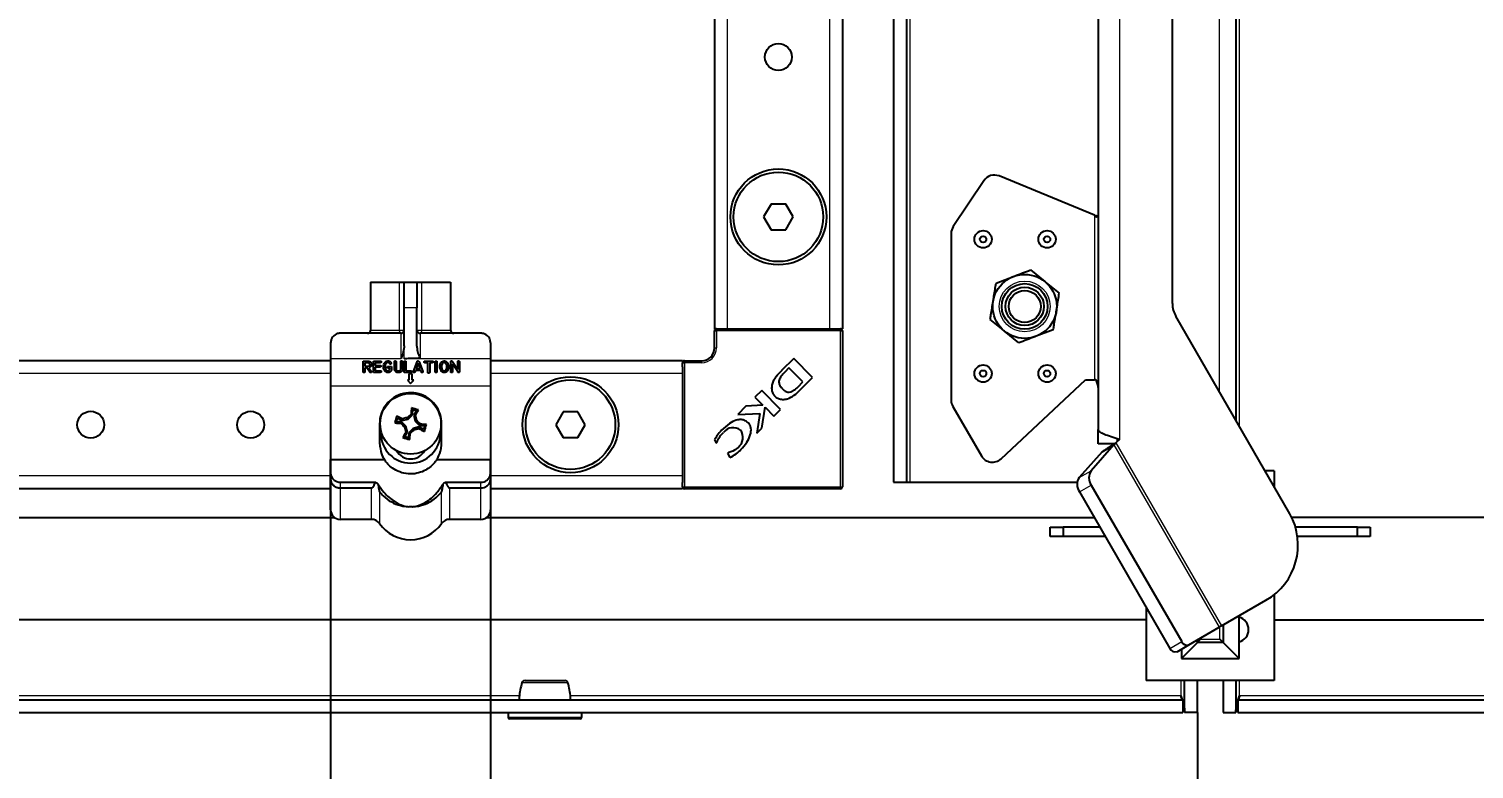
# Model space of a CAD drawing. Header units: millimetres. Extents: x -1565 to 3390, y -1390 to 1219.
# Drawn here: x -607.1 to -381.2, y -907.6 to -791.8 of the extents above; entities that cross this region are included whole.
import ezdxf

# ---------------------------------------------------------------- set-up
doc = ezdxf.new("R2010")
doc.units = ezdxf.units.MM
doc.layers.add('FORMAT', color=7, linetype='Continuous')
doc.styles.add('SLDTEXTSTYLE0', font='TXT', dxfattribs={"width": 0.75})
doc.dimstyles.new('SLDDIMSTYLE0', dxfattribs={"dimtxt": 20, "dimasz": 10, "dimexe": 0, "dimexo": 0.0625, "dimgap": 5, "dimtad": 2, "dimdec": 1, "dimrnd": 1e-09, "dimzin": 12, "dimdsep": 46, "dimtxsty": 'SLDTEXTSTYLE0', "dimsah": 1, "dimcen": 0.09, "dimadec": 0, "dimazin": 3, "dimtfac": 1, "dimtofl": 0, "dimtmove": 0, "dimatfit": 3, "dimfxl": 0, "dimfrac": 2, "dimtolj": 1, "dimtzin": 12, "dimarcsym": 0})

# ---------------------------------------------------------------- blocks, each defined once
blk = doc.blocks.new('_D_8')
at = {"layer": 'FORMAT'}
for p, q in [((-534.94, -859.18), (-534.94, -1229.21)), ((-424.44, -898.73), (-424.44, -1229.21)), ((-424.44, -1228.21), (-534.94, -1228.21))]:
    blk.add_line(p, q, dxfattribs=at)
for points in [[(-534.94, -1228.21), (-524.94, -1229.75), (-524.94, -1226.67)], [(-424.44, -1228.21), (-434.44, -1226.67), (-434.44, -1229.75)]]:
    blk.add_solid(points, dxfattribs=at)
at = {"layer": 'FORMAT', "insert": (-512.94, -1202.43), "char_height": 20, "attachment_point": 1, "style": 'SLDTEXTSTYLE0'}
blk.add_mtext('110,5', dxfattribs=at)
blk = doc.blocks.new('_D_9')
at = {"layer": 'FORMAT'}
for p, q in [((-559.94, -859.18), (-559.94, -1229.21)), ((-534.94, -859.18), (-534.94, -1229.21)), ((-559.94, -1228.21), (-602.84, -1228.21)), ((-559.94, -1228.21), (-534.94, -1228.21))]:
    blk.add_line(p, q, dxfattribs=at)
for points in [[(-559.94, -1228.21), (-549.94, -1229.75), (-549.94, -1226.67)], [(-534.94, -1228.21), (-544.94, -1226.67), (-544.94, -1229.75)]]:
    blk.add_solid(points, dxfattribs=at)
at = {"layer": 'FORMAT', "insert": (-602.84, -1202.43), "char_height": 20, "attachment_point": 1, "style": 'SLDTEXTSTYLE0'}
blk.add_mtext('25', dxfattribs=at)

msp = doc.modelspace()

# ---------------------------------------------------------------- linework, layer by layer
at = {"color": 7, "linetype": 'Continuous', "lineweight": 25}
for p, q in [((-471.94, 420.28), (-471.94, -862.72)), ((-469.94, 420.28), (-469.94, -862.72)), ((-418.44, 410.57), (-418.44, -853)), ((-499.94, 396.28), (-499.94, -838.72)), ((-479.94, 396.28), (-479.94, -838.72)), ((-439.94, -741.72), (-439.94, -854.48)), ((-428.35, -834.77), (-428.35, -750.72)), ((-440.54, -820.97), (-455.43, -814.82)), ((-457.84, -815.57), (-462.6, -822.71)), ((-491.09, -819.22), (-492.25, -821.22)), ((-488.78, -819.22), (-491.09, -819.22)), ((-487.63, -821.22), (-488.78, -819.22)), ((-492.25, -821.22), (-491.09, -823.22)), ((-488.78, -823.22), (-487.63, -821.22)), ((-440.54, -820.97), (-439.94, -821.07)), ((-440.54, -820.97), (-440.3, -821.22)), ((-491.09, -823.22), (-488.78, -823.22)), ((-462.94, -823.82), (-462.94, -849.87)), ((-455.91, -831.57), (-453.21, -830.54)), ((-450.52, -829.52), (-448.28, -831.34)), ((-553.69, -831.42), (-553.69, -838.92)), ((-553.69, -831.42), (-549.17, -831.42)), ((-549.17, -831.42), (-548.44, -831.42)), ((-548.44, -831.42), (-546.44, -831.42)), ((-548.44, -835.42), (-548.44, -831.42)), ((-546.44, -831.42), (-546.44, -835.42)), ((-546.44, -831.42), (-545.72, -831.42)), ((-545.72, -831.42), (-541.19, -831.42)), ((-541.19, -831.42), (-541.19, -838.92)), ((-548.44, -841.36), (-548.44, -835.42)), ((-546.44, -841.35), (-546.44, -835.42)), ((-409.98, -867.66), (-427.81, -836.77)), ((-548.94, -839.42), (-558.44, -839.42)), ((-536.44, -839.42), (-545.94, -839.42)), ((-499.94, -838.72), (-499.64, -838.72)), ((-499.94, -841.72), (-499.94, -839.02)), ((-499.64, -838.72), (-498.99, -838.72)), ((-498.99, -838.72), (-497.94, -838.72)), ((-497.94, -838.72), (-481.94, -838.72)), ((-481.94, -838.72), (-480.89, -838.72)), ((-480.89, -838.72), (-480.24, -838.72)), ((-480.24, -838.72), (-479.94, -838.72)), ((-479.94, -839.02), (-479.94, -863.42)), ((-452.36, -840.92), (-454.6, -839.09)), ((-446.97, -838.87), (-449.66, -839.89)), ((-559.94, -840.92), (-559.94, -843.42)), ((-534.94, -840.92), (-534.94, -843.42)), ((-559.94, -843.72), (-1139.94, -843.72)), ((-559.94, -843.42), (-559.94, -847.67)), ((-554.85, -843.77), (-554.09, -843.77)), ((-554.85, -845.43), (-554.85, -843.77)), ((-554.09, -844.03), (-554.59, -844.03)), ((-554.59, -844.03), (-554.59, -844.54)), ((-554.59, -844.54), (-554, -844.54)), ((-554.3, -844.8), (-554.59, -844.8)), ((-554.59, -844.8), (-554.59, -845.43)), ((-553.8, -845.51), (-554.3, -844.8)), ((-553.99, -844.8), (-553.59, -845.37)), ((-553.24, -843.77), (-552.18, -843.77)), ((-553.24, -845.54), (-553.24, -843.77)), ((-552.18, -844.03), (-552.98, -844.03)), ((-552.98, -844.03), (-552.98, -844.44)), ((-552.98, -844.44), (-552.23, -844.44)), ((-552.23, -844.7), (-552.98, -844.7)), ((-552.98, -844.7), (-552.98, -845.28)), ((-550.91, -844.61), (-550.41, -844.61)), ((-550.71, -844.87), (-550.91, -844.87)), ((-550.41, -844.61), (-550.41, -844.91)), ((-549.98, -844.96), (-549.98, -843.88)), ((-549.72, -843.88), (-549.72, -844.96)), ((-548.98, -844.94), (-548.98, -843.88)), ((-548.71, -843.88), (-548.71, -844.94)), ((-548.42, -845.57), (-548.42, -843.9)), ((-548.16, -843.9), (-548.16, -845.3)), ((-547, -845.39), (-546.43, -843.86)), ((-546.27, -844.1), (-546.57, -844.97)), ((-545.94, -844.97), (-546.27, -844.1)), ((-546.11, -843.88), (-545.51, -845.39)), ((-545.17, -843.77), (-544.05, -843.77)), ((-544.76, -844.03), (-545.17, -844.03)), ((-544.76, -845.5), (-544.76, -844.03)), ((-544.05, -844.03), (-544.45, -844.03)), ((-544.45, -844.03), (-544.45, -845.5)), ((-543.58, -845.43), (-543.58, -843.9)), ((-543.32, -843.9), (-543.32, -845.43)), ((-541.16, -845.43), (-541.16, -843.87)), ((-540.06, -845.46), (-540.9, -844.19)), ((-540.9, -844.19), (-540.9, -845.43)), ((-540.89, -843.83), (-540.08, -845.06)), ((-540.08, -845.06), (-540.08, -843.88)), ((-539.82, -843.88), (-539.82, -845.43)), ((-534.94, -843.42), (-534.94, -847.67)), ((-504.94, -843.72), (-534.94, -843.72)), ((-504.94, -843.72), (-504.94, -844.02)), ((-504.94, -844.66), (-504.94, -844.02)), ((-504.94, -844.66), (-504.94, -845.72)), ((-504.64, -843.72), (-501.94, -843.72)), ((-487.55, -843.36), (-489.44, -845.25)), ((-488.29, -844.84), (-488.95, -845.52)), ((-486.11, -847.03), (-488.29, -844.84)), ((-484.59, -846.32), (-487.55, -843.36)), ((-552.18, -845.54), (-553.24, -845.54)), ((-552.98, -845.28), (-552.18, -845.28)), ((-547.36, -845.57), (-548.42, -845.57)), ((-548.16, -845.3), (-547.36, -845.3)), ((-547.94, -846.77), (-547.44, -847.27)), ((-547.69, -846.77), (-547.94, -846.77)), ((-547.19, -845.77), (-547.69, -845.77)), ((-547.69, -845.77), (-547.69, -846.77)), ((-547.44, -847.27), (-546.94, -846.77)), ((-547.19, -846.77), (-547.19, -845.77)), ((-546.94, -846.77), (-547.19, -846.77)), ((-546.66, -845.23), (-546.76, -845.48)), ((-545.85, -845.23), (-546.66, -845.23)), ((-546.57, -844.97), (-545.94, -844.97)), ((-545.76, -845.47), (-545.85, -845.23)), ((-504.94, -845.72), (-504.94, -861.72)), ((-489.44, -845.25), (-489.45, -845.27)), ((-486.83, -847.77), (-486.11, -847.03)), ((-486.58, -848.31), (-484.59, -846.32)), ((-455.13, -859.03), (-441.94, -846.72)), ((-441.94, -846.72), (-440.54, -846.72)), ((-440.3, -846.72), (-440.54, -846.72)), ((-559.94, -847.67), (-559.94, -859.17)), ((-534.94, -847.67), (-534.94, -859.17)), ((-492.55, -848.37), (-493.61, -849.43)), ((-493.61, -849.43), (-492.36, -850.67)), ((-489.59, -851.33), (-492.55, -848.37)), ((-547.11, -851.36), (-547.3, -851.1)), ((-547.14, -852.16), (-547.11, -851.36)), ((-547.11, -851.36), (-546.53, -851.53)), ((-546.53, -851.53), (-546.93, -852.22)), ((-546.53, -851.53), (-546.23, -851.41)), ((-495.02, -850.84), (-496.31, -852.13)), ((-492.36, -850.67), (-495.02, -850.84)), ((-492.51, -854.25), (-492.03, -850.98)), ((-492.03, -850.98), (-490.64, -852.37)), ((-490.64, -852.37), (-489.59, -851.33)), ((-462.67, -850.87), (-458.21, -858.6)), ((-552.29, -853.57), (-552.29, -856.57)), ((-549.64, -853.24), (-549.91, -853.43)), ((-549.64, -853.24), (-549.47, -852.66)), ((-548.85, -853.27), (-549.64, -853.24)), ((-549.47, -852.66), (-549.59, -852.36)), ((-549.47, -852.66), (-548.79, -853.06)), ((-548.85, -853.27), (-548.95, -853.49)), ((-548.18, -853.97), (-548.85, -853.27)), ((-548.79, -853.06), (-548.75, -852.82)), ((-548.79, -853.06), (-547.84, -852.83)), ((-548.18, -853.97), (-548.39, -854.09)), ((-547.95, -854.91), (-548.18, -853.97)), ((-547.84, -852.83), (-547.96, -852.62)), ((-547.84, -852.83), (-547.14, -852.16)), ((-547.14, -852.16), (-547.37, -852.06)), ((-546.93, -852.22), (-546.7, -853.16)), ((-546.93, -852.22), (-546.69, -852.26)), ((-546.7, -853.16), (-546.49, -853.05)), ((-546.7, -853.16), (-546.03, -853.86)), ((-546.03, -853.86), (-545.93, -853.64)), ((-546.03, -853.86), (-545.23, -853.9)), ((-545.23, -853.9), (-545.4, -854.48)), ((-545.23, -853.9), (-544.97, -853.7)), ((-542.59, -856.57), (-542.59, -853.57)), ((-523.59, -851.72), (-524.75, -853.72)), ((-524.75, -853.72), (-523.59, -855.72)), ((-521.28, -851.72), (-523.59, -851.72)), ((-520.13, -853.72), (-521.28, -851.72)), ((-521.28, -855.72), (-520.13, -853.72)), ((-496.31, -852.13), (-492.84, -851.95)), ((-492.84, -851.95), (-493.31, -855.05)), ((-552.09, -855.07), (-552.29, -855.07)), ((-548.35, -855.6), (-548.65, -855.72)), ((-548.35, -855.6), (-547.95, -854.91)), ((-547.77, -855.77), (-548.35, -855.6)), ((-547.95, -854.91), (-548.19, -854.88)), ((-547.74, -854.97), (-547.77, -855.77)), ((-547.77, -855.77), (-547.58, -856.04)), ((-547.04, -854.3), (-547.74, -854.97)), ((-547.74, -854.97), (-547.51, -855.07)), ((-546.09, -854.07), (-547.04, -854.3)), ((-547.04, -854.3), (-546.92, -854.52)), ((-546.09, -854.07), (-546.13, -854.32)), ((-545.4, -854.48), (-546.09, -854.07)), ((-545.4, -854.48), (-545.28, -854.78)), ((-542.59, -855.07), (-542.79, -855.07)), ((-523.59, -855.72), (-521.28, -855.72)), ((-499.94, -856.09), (-499.69, -856.6)), ((-493.31, -855.05), (-492.51, -854.25)), ((-439.94, -856.72), (-439.94, -854.48)), ((-436.62, -856.03), (-437.19, -856.57)), ((-436.94, -856.33), (-436.94, -855.92)), ((-436.64, -856.01), (-436.62, -856.03)), ((-499.69, -856.6), (-499.58, -856.49)), ((-497.74, -858.04), (-497.88, -858.17)), ((-497.88, -858.17), (-497.54, -858.86)), ((-439.33, -857.94), (-442.91, -861.98)), ((-437.5, -856.87), (-441.07, -860.92)), ((-437.43, -856.72), (-439.94, -856.72)), ((-439.33, -857.94), (-437.5, -856.87)), ((-559.94, -861.31), (-559.94, -859.17)), ((-559.94, -859.17), (-551.53, -859.17)), ((-543.35, -859.17), (-534.94, -859.17)), ((-534.94, -861.31), (-534.94, -859.17)), ((-559.94, -862.22), (-559.94, -861.31)), ((-559.94, -867.02), (-559.94, -862.22)), ((-558.44, -862.7), (-552.92, -862.7)), ((-541.96, -862.7), (-536.44, -862.7)), ((-534.94, -861.31), (-534.94, -862.22)), ((-534.94, -862.22), (-534.94, -867.02)), ((-504.94, -861.72), (-504.94, -862.77)), ((-504.94, -863.42), (-504.94, -862.77)), ((-471.94, -862.72), (-469.94, -862.72)), ((-469.94, -862.72), (-469.34, -862.72)), ((-469.34, -862.72), (-443.22, -862.72)), ((-412.44, -860.92), (-413.87, -860.92)), ((-412.44, -860.92), (-412.44, -863.4)), ((-559.94, -863.72), (-1139.94, -863.72)), ((-558.44, -863.6), (-553.53, -863.6)), ((-541.35, -863.6), (-536.44, -863.6)), ((-504.94, -863.72), (-534.94, -863.72)), ((-504.94, -863.42), (-504.94, -863.72)), ((-480.24, -863.72), (-504.64, -863.72)), ((-442.88, -864.21), (-428.74, -888.7)), ((-441.04, -863.15), (-426.9, -887.64)), ((-1165.44, -868.22), (-559.34, -868.22)), ((-553.53, -868.52), (-558.44, -868.52)), ((-536.44, -868.52), (-541.35, -868.52)), ((-535.54, -868.22), (-440.56, -868.22)), ((-447.44, -871.22), (-447.44, -869.72)), ((-447.44, -869.72), (-445.44, -869.72)), ((-445.44, -869.72), (-445.44, -871.22)), ((-439.7, -869.72), (-445.44, -869.72)), ((-309.34, -868.22), (-409.69, -868.22)), ((-399.44, -869.72), (-409.12, -869.72)), ((-399.44, -871.22), (-399.44, -869.72)), ((-399.44, -869.72), (-397.44, -869.72)), ((-397.44, -869.72), (-397.44, -871.22)), ((-445.44, -871.22), (-447.44, -871.22)), ((-438.83, -871.22), (-445.44, -871.22)), ((-399.44, -871.22), (-408.8, -871.22)), ((-397.44, -871.22), (-399.44, -871.22)), ((-412.44, -880.3), (-412.44, -893.72)), ((-432.44, -882.29), (-432.44, -893.72)), ((-420.66, -885.19), (-413.72, -881.18)), ((-432.44, -884.22), (-1165.44, -884.22)), ((-425.79, -888.15), (-421.03, -885.4)), ((-420.66, -885.19), (-421.03, -885.4)), ((-420.43, -885.06), (-420.43, -887.76)), ((-417.94, -883.82), (-417.94, -883.62)), ((-417.94, -887.69), (-417.94, -883.82)), ((-412.44, -884.22), (320.56, -884.22)), ((-424.44, -887.76), (-426.94, -890.26)), ((-424.44, -887.76), (-423.94, -887.26)), ((-424.44, -887.76), (-424.44, -887.37)), ((-420.43, -887.76), (-424.44, -887.76)), ((-420.43, -887.76), (-420.93, -887.26)), ((-420.43, -887.76), (-417.94, -890.26)), ((-417.94, -890.26), (-417.94, -887.69)), ((-427.63, -889.21), (-425.79, -888.15)), ((-426.94, -888.81), (-426.94, -890.26)), ((-426.94, -890.26), (-417.94, -890.26)), ((-412.44, -893.72), (-432.44, -893.72)), ((-426.44, -898.72), (-426.44, -893.72)), ((-424.44, -898.72), (-424.44, -893.72)), ((-420.44, -893.72), (-420.44, -898.72)), ((-418.44, -893.72), (-418.44, -898.72)), ((-1217.14, -896.72), (-426.74, -896.72)), ((-427.04, -896.12), (-426.84, -896.72)), ((-426.74, -896.72), (-426.74, -898.72)), ((-418.14, -896.72), (-418.14, -898.72)), ((-418.14, -896.72), (372.26, -896.72)), ((-418.05, -896.72), (-417.84, -896.12)), ((-1217.14, -898.72), (-426.74, -898.72)), ((-532.19, -898.72), (-532.19, -899.47)), ((-520.69, -899.47), (-520.69, -898.72)), ((-424.44, -898.72), (-426.44, -898.72)), ((-420.44, -898.72), (-418.44, -898.72)), ((-418.14, -898.72), (372.26, -898.72)), ((-520.94, -899.72), (-531.94, -899.72))]:
    msp.add_line(p, q, dxfattribs=at)
at = {"color": 8, "linetype": 'Continuous', "lineweight": 18}
for p, q in [((-469.34, -862.72), (-469.34, 420.28)), ((-417.84, -854.04), (-417.84, 411.61)), ((-421.04, 406.07), (-421.04, -848.5)), ((-497.94, 396.28), (-497.94, -838.72)), ((-481.94, 396.28), (-481.94, -838.72)), ((-436.64, -741.74), (-436.64, -856.01)), ((-440.54, -820.97), (-440.54, -846.72)), ((-549.17, -838.92), (-549.17, -831.42)), ((-545.72, -831.42), (-545.72, -838.92)), ((-546.44, -835.42), (-548.44, -835.42)), ((-553.69, -838.92), (-549.17, -838.92)), ((-549.17, -838.92), (-548.44, -838.92)), ((-548.94, -843.42), (-548.94, -839.42)), ((-546.44, -838.92), (-545.72, -838.92)), ((-545.94, -839.42), (-545.94, -843.35)), ((-545.72, -838.92), (-541.19, -838.92)), ((-499.94, -839.02), (-499.64, -839.02)), ((-499.64, -839.02), (-499.64, -838.72)), ((-499.64, -839.02), (-499.64, -841.72)), ((-480.24, -839.02), (-499.64, -839.02)), ((-480.24, -839.02), (-480.24, -838.72)), ((-480.24, -863.42), (-480.24, -839.02)), ((-480.24, -839.02), (-479.94, -839.02)), ((-548.44, -843.42), (-548.44, -841.36)), ((-499.94, -841.72), (-499.64, -841.72)), ((-548.94, -843.42), (-559.94, -843.42)), ((-534.94, -843.42), (-548.44, -843.42)), ((-504.94, -844.02), (-504.64, -844.02)), ((-504.64, -844.02), (-504.64, -843.72)), ((-501.94, -844.02), (-504.64, -844.02)), ((-504.64, -844.02), (-504.64, -863.42)), ((-501.94, -843.72), (-501.94, -844.02)), ((-559.94, -845.72), (-1139.94, -845.72)), ((-504.94, -845.72), (-534.94, -845.72)), ((-534.94, -847.67), (-559.94, -847.67)), ((-437.5, -856.87), (-421.03, -885.4)), ((-437.19, -856.57), (-420.66, -885.19)), ((-559.94, -861.72), (-1139.94, -861.72)), ((-558.44, -862.7), (-558.44, -863.6)), ((-536.44, -863.6), (-536.44, -862.7)), ((-504.94, -861.72), (-534.94, -861.72)), ((-442.91, -861.98), (-441.07, -860.92)), ((-558.44, -863.6), (-558.44, -868.52)), ((-553.53, -868.52), (-553.53, -863.6)), ((-552.3, -864.2), (-552.3, -869.17)), ((-542.59, -869.17), (-542.59, -864.2)), ((-541.35, -863.6), (-541.35, -868.52)), ((-536.44, -868.52), (-536.44, -863.6)), ((-504.94, -863.42), (-504.64, -863.42)), ((-504.64, -863.42), (-480.24, -863.42)), ((-504.64, -863.72), (-504.64, -863.42)), ((-480.24, -863.42), (-480.24, -863.72)), ((-480.24, -863.42), (-479.94, -863.42)), ((-442.88, -864.21), (-441.04, -863.15)), ((-420.93, -887.26), (-420.93, -885.34)), ((-428.74, -888.7), (-426.9, -887.64)), ((-423.94, -887.08), (-423.94, -887.26)), ((-423.94, -887.26), (-420.93, -887.26)), ((-427.04, -893.72), (-427.04, -896.12)), ((-417.84, -896.12), (-417.84, -893.72)), ((-530.41, -896.12), (-1113.47, -896.12)), ((-427.04, -896.12), (-522.47, -896.12)), ((-322.41, -896.12), (-417.84, -896.12)), ((-532.19, -899.47), (-520.69, -899.47))]:
    msp.add_line(p, q, dxfattribs=at)
at = {"color": 8, "linetype": 'Continuous', "lineweight": 18, "flags": 128}
for points in [[(-549.17, -838.92), (-549.17, -839.01), (-549.18, -839.11), (-549.19, -839.2), (-549.21, -839.27), (-549.23, -839.33), (-549.25, -839.38), (-549.28, -839.41), (-549.3, -839.42)], [(-545.58, -839.42), (-545.61, -839.41), (-545.63, -839.38), (-545.66, -839.33), (-545.68, -839.27), (-545.69, -839.2), (-545.71, -839.11), (-545.71, -839.01), (-545.72, -838.92)]]:
    msp.add_lwpolyline(points, dxfattribs=at)
at = {"color": 7, "linetype": 'Continuous', "lineweight": 25}
for centre, radius in [((-489.94, -796.22), 2.1), ((-489.94, -821.22), 7.5), ((-489.94, -821.22), 7), ((-457.94, -824.72), 1.35), ((-457.94, -824.72), 0.493), ((-447.94, -824.72), 1.35), ((-447.94, -824.72), 0.493), ((-451.44, -835.22), 5), ((-451.44, -835.22), 3.57), ((-451.44, -835.22), 3), ((-451.44, -835.22), 2.5), ((-457.94, -845.72), 1.35), ((-447.94, -845.72), 1.35), ((-522.44, -853.72), 7.5), ((-522.44, -853.72), 7), ((-457.94, -845.72), 0.493), ((-447.94, -845.72), 0.493), ((-547.44, -853.57), 4.75), ((-597.44, -853.72), 2.1), ((-572.44, -853.72), 2.1)]:
    msp.add_circle(centre, radius, dxfattribs=at)
at = {"color": 8, "linetype": 'Continuous', "lineweight": 18}
msp.add_circle((-451.44, -835.22), 3.97, dxfattribs=at)
at = {"color": 7, "linetype": 'Continuous', "lineweight": 25}
for centre, radius, start, end in [((-456.18, -816.68), 2, 68.1986, 146.3099), ((-460.94, -823.82), 2, 146.3099, 180), ((-424.35, -834.77), 4, 180, 210), ((-554.19, -838.92), 0.5, 270, 0), ((-548.94, -838.92), 0.5, 270, 0), ((-545.94, -838.92), 0.5, 180, 270), ((-540.69, -838.92), 0.5, 180, 270), ((-499.64, -839.02), 0.3, 90, 180), ((-480.24, -839.02), 0.3, 0, 90), ((-501.94, -841.72), 2, 270, 0), ((-504.64, -844.02), 0.3, 90, 180), ((-490.24, -845.11), 4.87, 290.3445, 318.7777), ((-491.01, -843.3), 6.12, 306.9888, 313.0744), ((-478.44, -856.13), 69.05, 175.8232, 176.6231), ((-567.73, -923.13), 74.88, 73.3093, 74.166), ((-606.99, -818.63), 69.05, 330.8523, 331.6521), ((-460.94, -849.87), 2, 180, 210), ((-477.87, -873.86), 74.88, 163.3093, 164.166), ((-544.88, -784.57), 69.05, 265.8232, 266.6231), ((-582.38, -913.12), 69.05, 60.8523, 61.6521), ((-493.57, -802.01), 75.61, 222.9111, 223.5289), ((-529.74, -926), 75.61, 103.9464, 104.5642), ((-495.89, -907.44), 75.61, 132.9111, 133.5289), ((-619.87, -871.27), 75.61, 13.9464, 14.5642), ((-601.31, -905.12), 75.61, 42.9111, 43.5289), ((-550, -922.57), 69.05, 85.8232, 86.6231), ((-617.01, -833.27), 74.88, 343.3093, 344.166), ((-547.44, -855.07), 4.65, 180, 0), ((-487.89, -888.51), 69.05, 150.8523, 151.6521), ((-527.15, -784), 74.88, 253.3093, 254.166), ((-475.01, -835.86), 75.61, 193.9464, 194.5642), ((-616.44, -851.01), 69.05, 355.8232, 356.6231), ((-598.99, -799.7), 75.61, 312.9111, 313.5289), ((-565.14, -781.14), 75.61, 283.9464, 284.5642), ((-512.5, -794.01), 69.05, 240.8523, 241.6521), ((-497.01, -856.12), 1.94, 53.3097, 142.3464), ((-497.45, -855.72), 1.97, 308.454, 35.887), ((-547.44, -856.57), 2.5, 209.1291, 330.7764), ((-456.5, -857.57), 2, 210.9638, 313.0251), ((-441.26, -863.07), 1.98, 146.5519, 215.0479), ((-439.42, -862.01), 1.98, 146.5519, 215.0479), ((-504.64, -863.42), 0.3, 180, 270), ((-480.24, -863.42), 0.3, 270, 0), ((-558.44, -867.02), 1.5, 180, 270), ((-536.44, -867.02), 1.5, 270, 0), ((-553.53, -870.02), 1.5, 34.5604, 90), ((-547.44, -865.82), 5.89, 214.5604, 325.4396), ((-541.35, -870.02), 1.5, 90, 145.4396), ((-418.72, -872.52), 10, 300, 29.0469), ((-418.44, -885.76), 2, 284.4775, 75.5225), ((-426.08, -887.3), 0.893, 201.9505, 288.5782), ((-427.91, -888.36), 0.893, 201.9505, 288.5782), ((-529.55, -894.22), 0.5, 89.9982, 165.4001), ((-523.33, -894.22), 0.5, 15.316, 90.0228), ((-531.94, -899.47), 0.25, 180, 270), ((-520.94, -899.47), 0.25, 270, 0)]:
    msp.add_arc(centre, radius, start, end, dxfattribs=at)
at = {"color": 8, "linetype": 'Continuous', "lineweight": 18}
msp.add_arc((-501.94, -841.72), 2.3, 270, 0, dxfattribs=at)
at = {"color": 7, "linetype": 'Continuous', "lineweight": 25}
msp.add_ellipse((14880.74, -843.42), major_axis=(15429.18, 0), ratio=0.000259, start_param=3.123591, end_param=3.141593, dxfattribs=at)
for points in [[(-440.3, -821.22), (-440.25, -821.2), (-440.15, -821.18), (-440.03, -821.15), (-439.96, -821.11), (-439.95, -821.09), (-439.94, -821.08)], [(-439.94, -847.92), (-439.96, -847.72), (-440, -847.32), (-440.2, -846.92), (-440.3, -846.72)], [(-436.64, -856.01), (-437.07, -855.88), (-437.94, -855.62), (-439.03, -855.24), (-439.79, -854.86), (-439.89, -854.6), (-439.94, -854.48)], [(-439.33, -857.94), (-439.19, -857.84), (-438.89, -857.65), (-438.36, -857.31), (-437.78, -856.94), (-437.38, -856.69), (-437.19, -856.57)], [(-437.5, -856.87), (-437.48, -856.85), (-437.43, -856.81), (-437.36, -856.73), (-437.27, -856.65), (-437.21, -856.59), (-437.19, -856.57)], [(-426.74, -896.72), (-426.76, -896.71), (-426.81, -896.69), (-426.89, -896.55), (-426.96, -896.35), (-427.01, -896.2), (-427.04, -896.12)], [(-417.84, -896.12), (-417.86, -896.2), (-417.91, -896.35), (-417.99, -896.55), (-418.06, -896.69), (-418.11, -896.71), (-418.14, -896.72)]]:
    msp.add_open_spline(points, degree=3, dxfattribs=at)
for points, knots in [([(-453.21, -830.54), (-453.15, -830.52), (-452.24, -830.17), (-451.35, -829.83), (-450.52, -829.52)], [0, 0, 0, 0, 0.0702006, 1, 1, 1, 1]), ([(-448.28, -831.34), (-448.23, -831.39), (-447.47, -832), (-446.73, -832.61), (-446.04, -833.17)], [0, 0, 0, 0, 0.070201, 1, 1, 1, 1]), ([(-456.37, -834.42), (-456.33, -834.16), (-456.18, -833.19), (-456.02, -832.25), (-455.91, -831.57)], [0, 0, 0, 0, 0.268634, 1, 1, 1, 1]), ([(-446.5, -836.02), (-446.46, -835.76), (-446.31, -834.79), (-446.15, -833.85), (-446.04, -833.17)], [0, 0, 0, 0, 0.268634, 1, 1, 1, 1]), ([(-456.84, -837.27), (-456.8, -837.03), (-456.65, -836.1), (-456.49, -835.13), (-456.37, -834.42)], [0, 0, 0, 0, 0.257551, 1, 1, 1, 1]), ([(-454.6, -839.09), (-454.65, -839.05), (-455.41, -838.43), (-456.15, -837.83), (-456.84, -837.27)], [0, 0, 0, 0, 0.070201, 1, 1, 1, 1]), ([(-446.97, -838.87), (-446.93, -838.63), (-446.78, -837.7), (-446.62, -836.73), (-446.5, -836.02)], [0, 0, 0, 0, 0.257551, 1, 1, 1, 1]), ([(-558.44, -839.42), (-558.44, -839.42), (-558.51, -839.42), (-558.86, -839.44), (-559.39, -839.68), (-559.86, -840.26), (-559.92, -840.73), (-559.94, -840.92)], [0, 0, 0, 0, 0.003231, 0.101221, 0.514725, 0.80586, 1, 1, 1, 1]), ([(-534.94, -840.92), (-534.97, -840.73), (-535.02, -840.26), (-535.49, -839.68), (-536.02, -839.44), (-536.37, -839.42), (-536.44, -839.42), (-536.44, -839.42)], [0, 0, 0, 0, 0.19414, 0.485275, 0.898779, 0.996769, 1, 1, 1, 1]), ([(-449.66, -839.89), (-449.73, -839.92), (-450.64, -840.26), (-451.53, -840.6), (-452.36, -840.92)], [0, 0, 0, 0, 0.070201, 1, 1, 1, 1]), ([(-548.44, -841.36), (-548.48, -841.69), (-548.56, -842.4), (-548.82, -843.06), (-548.94, -843.41), (-548.94, -843.42)], [0, 0, 0, 0, 0.475461, 0.994056, 1, 1, 1, 1]), ([(-545.94, -843.35), (-545.94, -843.35), (-545.95, -843.34), (-545.95, -843.34), (-545.97, -843.32), (-546, -843.24), (-546.12, -842.91), (-546.34, -842.28), (-546.41, -841.68), (-546.44, -841.35)], [0, 0, 0, 0, 0.00167, 0.003889, 0.009531, 0.034361, 0.132751, 0.526214, 1, 1, 1, 1]), ([(-554.09, -843.77), (-554.02, -843.78), (-553.88, -843.79), (-553.77, -843.87), (-553.72, -843.91)], [0, 0, 0, 0, 0.559747, 1, 1, 1, 1]), ([(-553.9, -844.1), (-553.93, -844.08), (-553.99, -844.04), (-554.06, -844.03), (-554.09, -844.03)], [0, 0, 0, 0, 0.559136, 1, 1, 1, 1]), ([(-554, -844.54), (-553.97, -844.53), (-553.94, -844.53), (-553.91, -844.5), (-553.89, -844.49)], [0, 0, 0, 0, 0.558174, 1, 1, 1, 1]), ([(-553.75, -844.71), (-553.79, -844.74), (-553.87, -844.78), (-553.95, -844.8), (-553.99, -844.8)], [0, 0, 0, 0, 0.56031, 1, 1, 1, 1]), ([(-553.82, -844.29), (-553.82, -844.25), (-553.83, -844.18), (-553.88, -844.12), (-553.9, -844.1)], [0, 0, 0, 0, 0.559692, 1, 1, 1, 1]), ([(-553.89, -844.49), (-553.88, -844.48), (-553.85, -844.45), (-553.82, -844.38), (-553.82, -844.33), (-553.82, -844.29)], [0, 0, 0, 0, 0.2799174, 0.5600596, 1, 1, 1, 1]), ([(-553.55, -844.29), (-553.56, -844.39), (-553.58, -844.55), (-553.7, -844.66), (-553.75, -844.71)], [0, 0, 0, 0, 0.559457, 1, 1, 1, 1]), ([(-553.72, -843.91), (-553.67, -843.97), (-553.57, -844.08), (-553.56, -844.23), (-553.55, -844.29)], [0, 0, 0, 0, 0.558947, 1, 1, 1, 1]), ([(-552.23, -844.44), (-552.21, -844.44), (-552.17, -844.44), (-552.11, -844.47), (-552.08, -844.52), (-552.08, -844.56), (-552.08, -844.57)], [0, 0, 0, 0, 0.280945, 0.559897, 0.779525, 1, 1, 1, 1]), ([(-552.08, -844.57), (-552.08, -844.59), (-552.08, -844.64), (-552.14, -844.7), (-552.2, -844.7), (-552.23, -844.7)], [0, 0, 0, 0, 0.281099, 0.559768, 1, 1, 1, 1]), ([(-552.18, -843.77), (-552.16, -843.77), (-552.12, -843.77), (-552.06, -843.8), (-552.03, -843.85), (-552.03, -843.88), (-552.03, -843.9)], [0, 0, 0, 0, 0.280872, 0.559701, 0.779382, 1, 1, 1, 1]), ([(-552.03, -843.9), (-552.03, -843.92), (-552.03, -843.97), (-552.09, -844.03), (-552.15, -844.03), (-552.18, -844.03)], [0, 0, 0, 0, 0.281053, 0.559663, 1, 1, 1, 1]), ([(-551.68, -844.67), (-551.68, -844.53), (-551.67, -844.29), (-551.54, -844.09), (-551.49, -844)], [0, 0, 0, 0, 0.5603404, 1, 1, 1, 1]), ([(-551.49, -845.28), (-551.56, -845.17), (-551.67, -844.98), (-551.68, -844.77), (-551.68, -844.67)], [0, 0, 0, 0, 0.559347, 1, 1, 1, 1]), ([(-551.49, -844), (-551.41, -843.92), (-551.28, -843.77), (-551.08, -843.75), (-551, -843.75)], [0, 0, 0, 0, 0.559217, 1, 1, 1, 1]), ([(-551.01, -844.01), (-551.04, -844.01), (-551.11, -844.02), (-551.24, -844.09), (-551.4, -844.3), (-551.41, -844.52), (-551.42, -844.67)], [0, 0, 0, 0, 0.125332, 0.250695, 0.500738, 1, 1, 1, 1]), ([(-551.42, -844.67), (-551.42, -844.76), (-551.41, -844.91), (-551.33, -845.04), (-551.3, -845.1)], [0, 0, 0, 0, 0.55998, 1, 1, 1, 1]), ([(-551.04, -844.74), (-551.04, -844.72), (-551.03, -844.68), (-551, -844.63), (-550.95, -844.61), (-550.92, -844.61), (-550.91, -844.61)], [0, 0, 0, 0, 0.280637, 0.55889, 0.779144, 1, 1, 1, 1]), ([(-550.91, -844.87), (-550.93, -844.87), (-550.97, -844.87), (-551.02, -844.83), (-551.04, -844.79), (-551.04, -844.76), (-551.04, -844.74)], [0, 0, 0, 0, 0.280664, 0.558735, 0.779002, 1, 1, 1, 1]), ([(-550.82, -844.06), (-550.85, -844.04), (-550.91, -844.01), (-550.98, -844.01), (-551.01, -844.01)], [0, 0, 0, 0, 0.558634, 1, 1, 1, 1]), ([(-551, -843.75), (-550.93, -843.75), (-550.8, -843.75), (-550.7, -843.81), (-550.65, -843.84)], [0, 0, 0, 0, 0.5605138, 1, 1, 1, 1]), ([(-550.71, -844.17), (-550.73, -844.15), (-550.76, -844.1), (-550.8, -844.07), (-550.82, -844.06)], [0, 0, 0, 0, 0.560467, 1, 1, 1, 1]), ([(-550.74, -845.14), (-550.73, -845.09), (-550.71, -845), (-550.71, -844.91), (-550.71, -844.87)], [0, 0, 0, 0, 0.559597, 1, 1, 1, 1]), ([(-550.6, -844.23), (-550.63, -844.23), (-550.67, -844.22), (-550.7, -844.19), (-550.71, -844.17)], [0, 0, 0, 0, 0.558039, 1, 1, 1, 1]), ([(-550.65, -843.84), (-550.61, -843.87), (-550.55, -843.92), (-550.5, -843.99), (-550.48, -844.02)], [0, 0, 0, 0, 0.559542, 1, 1, 1, 1]), ([(-550.41, -844.91), (-550.42, -845.02), (-550.43, -845.22), (-550.56, -845.37), (-550.62, -845.44)], [0, 0, 0, 0, 0.5604926, 1, 1, 1, 1]), ([(-550.45, -844.11), (-550.45, -844.13), (-550.46, -844.17), (-550.51, -844.21), (-550.55, -844.23), (-550.59, -844.23), (-550.6, -844.23)], [0, 0, 0, 0, 0.277709, 0.558209, 0.77892, 1, 1, 1, 1]), ([(-550.48, -844.02), (-550.47, -844.04), (-550.45, -844.06), (-550.45, -844.09), (-550.45, -844.11)], [0, 0, 0, 0, 0.560691, 1, 1, 1, 1]), ([(-549.98, -843.88), (-549.98, -843.86), (-549.98, -843.82), (-549.95, -843.77), (-549.91, -843.75), (-549.88, -843.75), (-549.86, -843.75)], [0, 0, 0, 0, 0.280849, 0.55949, 0.779158, 1, 1, 1, 1]), ([(-549.86, -843.75), (-549.84, -843.75), (-549.8, -843.75), (-549.75, -843.78), (-549.72, -843.83), (-549.72, -843.86), (-549.72, -843.88)], [0, 0, 0, 0, 0.28091, 0.559174, 0.779166, 1, 1, 1, 1]), ([(-548.98, -843.88), (-548.98, -843.86), (-548.97, -843.82), (-548.95, -843.77), (-548.9, -843.75), (-548.87, -843.75), (-548.85, -843.75)], [0, 0, 0, 0, 0.2809, 0.559498, 0.779148, 1, 1, 1, 1]), ([(-548.85, -843.75), (-548.83, -843.75), (-548.79, -843.75), (-548.74, -843.78), (-548.71, -843.83), (-548.71, -843.86), (-548.71, -843.88)], [0, 0, 0, 0, 0.280888, 0.559023, 0.779155, 1, 1, 1, 1]), ([(-548.42, -843.9), (-548.42, -843.88), (-548.42, -843.85), (-548.39, -843.8), (-548.35, -843.77), (-548.32, -843.77), (-548.3, -843.77)], [0, 0, 0, 0, 0.2809124, 0.5594047, 0.7791083, 1, 1, 1, 1]), ([(-548.3, -843.77), (-548.28, -843.77), (-548.24, -843.77), (-548.19, -843.8), (-548.16, -843.85), (-548.16, -843.89), (-548.16, -843.9)], [0, 0, 0, 0, 0.280813, 0.559099, 0.77917, 1, 1, 1, 1]), ([(-546.43, -843.86), (-546.42, -843.84), (-546.41, -843.8), (-546.36, -843.75), (-546.31, -843.75), (-546.28, -843.75)], [0, 0, 0, 0, 0.281465, 0.561772, 1, 1, 1, 1]), ([(-546.28, -843.75), (-546.26, -843.75), (-546.21, -843.75), (-546.14, -843.79), (-546.12, -843.84), (-546.11, -843.88)], [0, 0, 0, 0, 0.281226, 0.561522, 1, 1, 1, 1]), ([(-545.31, -843.9), (-545.31, -843.88), (-545.3, -843.84), (-545.27, -843.79), (-545.22, -843.77), (-545.19, -843.77), (-545.17, -843.77)], [0, 0, 0, 0, 0.280713, 0.558701, 0.779045, 1, 1, 1, 1]), ([(-545.17, -844.03), (-545.19, -844.03), (-545.24, -844.03), (-545.28, -844), (-545.31, -843.95), (-545.31, -843.92), (-545.31, -843.9)], [0, 0, 0, 0, 0.28076, 0.558821, 0.778915, 1, 1, 1, 1]), ([(-544.05, -843.77), (-544.03, -843.77), (-543.99, -843.77), (-543.93, -843.8), (-543.9, -843.85), (-543.9, -843.88), (-543.89, -843.9)], [0, 0, 0, 0, 0.280951, 0.559967, 0.779431, 1, 1, 1, 1]), ([(-543.89, -843.9), (-543.9, -843.92), (-543.9, -843.97), (-543.96, -844.03), (-544.02, -844.03), (-544.05, -844.03)], [0, 0, 0, 0, 0.281019, 0.559679, 1, 1, 1, 1]), ([(-543.58, -843.9), (-543.58, -843.88), (-543.58, -843.84), (-543.55, -843.79), (-543.51, -843.77), (-543.48, -843.77), (-543.46, -843.77)], [0, 0, 0, 0, 0.280828, 0.559417, 0.779393, 1, 1, 1, 1]), ([(-543.46, -843.77), (-543.44, -843.77), (-543.4, -843.77), (-543.35, -843.8), (-543.32, -843.85), (-543.32, -843.88), (-543.32, -843.9)], [0, 0, 0, 0, 0.280765, 0.559178, 0.779175, 1, 1, 1, 1]), ([(-542.86, -844.67), (-542.86, -844.54), (-542.84, -844.32), (-542.74, -844.12), (-542.69, -844.04)], [0, 0, 0, 0, 0.559914, 1, 1, 1, 1]), ([(-542.68, -845.28), (-542.74, -845.18), (-542.85, -844.98), (-542.86, -844.76), (-542.86, -844.67)], [0, 0, 0, 0, 0.559149, 1, 1, 1, 1]), ([(-542.69, -844.04), (-542.62, -843.95), (-542.5, -843.79), (-542.3, -843.76), (-542.21, -843.75)], [0, 0, 0, 0, 0.560137, 1, 1, 1, 1]), ([(-542.5, -844.21), (-542.54, -844.29), (-542.59, -844.44), (-542.6, -844.6), (-542.6, -844.67)], [0, 0, 0, 0, 0.5590754, 1, 1, 1, 1]), ([(-542.6, -844.67), (-542.6, -844.75), (-542.59, -844.91), (-542.52, -845.05), (-542.49, -845.11)], [0, 0, 0, 0, 0.560273, 1, 1, 1, 1]), ([(-542.22, -844.01), (-542.25, -844.01), (-542.32, -844.02), (-542.43, -844.09), (-542.47, -844.17), (-542.5, -844.21)], [0, 0, 0, 0, 0.279832, 0.559843, 1, 1, 1, 1]), ([(-541.87, -844.21), (-541.92, -844.15), (-542.01, -844.04), (-542.15, -844.02), (-542.22, -844.01)], [0, 0, 0, 0, 0.5595959, 1, 1, 1, 1]), ([(-542.21, -843.75), (-542.16, -843.75), (-542.04, -843.76), (-541.84, -843.85), (-541.74, -843.97), (-541.68, -844.04)], [0, 0, 0, 0, 0.280496, 0.560765, 1, 1, 1, 1]), ([(-541.76, -844.67), (-541.76, -844.58), (-541.77, -844.42), (-541.84, -844.28), (-541.87, -844.21)], [0, 0, 0, 0, 0.560046, 1, 1, 1, 1]), ([(-541.86, -845.11), (-541.83, -845.03), (-541.77, -844.89), (-541.76, -844.73), (-541.76, -844.67)], [0, 0, 0, 0, 0.559133, 1, 1, 1, 1]), ([(-541.68, -844.04), (-541.62, -844.15), (-541.51, -844.34), (-541.5, -844.57), (-541.5, -844.67)], [0, 0, 0, 0, 0.559312, 1, 1, 1, 1]), ([(-541.5, -844.67), (-541.5, -844.79), (-541.52, -845.01), (-541.63, -845.2), (-541.67, -845.28)], [0, 0, 0, 0, 0.559865, 1, 1, 1, 1]), ([(-541.16, -843.87), (-541.16, -843.85), (-541.16, -843.82), (-541.13, -843.77), (-541.09, -843.75), (-541.06, -843.75), (-541.04, -843.75)], [0, 0, 0, 0, 0.280941, 0.559114, 0.779089, 1, 1, 1, 1]), ([(-541.04, -843.75), (-541.03, -843.75), (-540.99, -843.75), (-540.94, -843.77), (-540.91, -843.81), (-540.89, -843.83)], [0, 0, 0, 0, 0.280638, 0.560877, 1, 1, 1, 1]), ([(-540.08, -843.88), (-540.08, -843.86), (-540.08, -843.82), (-540.05, -843.77), (-540.01, -843.75), (-539.98, -843.75), (-539.96, -843.75)], [0, 0, 0, 0, 0.280888, 0.559482, 0.77927, 1, 1, 1, 1]), ([(-539.96, -843.75), (-539.94, -843.75), (-539.9, -843.75), (-539.85, -843.78), (-539.82, -843.83), (-539.82, -843.86), (-539.82, -843.88)], [0, 0, 0, 0, 0.280836, 0.55925, 0.779182, 1, 1, 1, 1]), ([(-554.73, -845.57), (-554.75, -845.57), (-554.79, -845.56), (-554.83, -845.53), (-554.85, -845.48), (-554.85, -845.45), (-554.85, -845.43)], [0, 0, 0, 0, 0.280437, 0.558281, 0.778899, 1, 1, 1, 1]), ([(-554.59, -845.43), (-554.59, -845.45), (-554.59, -845.5), (-554.63, -845.55), (-554.68, -845.56), (-554.71, -845.57), (-554.73, -845.57)], [0, 0, 0, 0, 0.280498, 0.558325, 0.778868, 1, 1, 1, 1]), ([(-553.71, -845.57), (-553.72, -845.57), (-553.74, -845.57), (-553.77, -845.55), (-553.79, -845.52), (-553.8, -845.51)], [0, 0, 0, 0, 0.28022, 0.561305, 1, 1, 1, 1]), ([(-553.55, -845.44), (-553.56, -845.46), (-553.57, -845.5), (-553.61, -845.54), (-553.66, -845.56), (-553.69, -845.57), (-553.71, -845.57)], [0, 0, 0, 0, 0.278138, 0.558544, 0.779161, 1, 1, 1, 1]), ([(-553.59, -845.37), (-553.58, -845.38), (-553.56, -845.4), (-553.56, -845.43), (-553.55, -845.44)], [0, 0, 0, 0, 0.561079, 1, 1, 1, 1]), ([(-552.18, -845.28), (-552.16, -845.28), (-552.12, -845.28), (-552.06, -845.31), (-552.03, -845.36), (-552.03, -845.39), (-552.03, -845.41)], [0, 0, 0, 0, 0.280912, 0.559714, 0.779499, 1, 1, 1, 1]), ([(-552.03, -845.41), (-552.03, -845.43), (-552.03, -845.48), (-552.09, -845.54), (-552.14, -845.54), (-552.18, -845.54)], [0, 0, 0, 0, 0.2812138, 0.5599009, 1, 1, 1, 1]), ([(-550.97, -845.57), (-551.03, -845.56), (-551.14, -845.55), (-551.34, -845.46), (-551.43, -845.35), (-551.49, -845.28)], [0, 0, 0, 0, 0.280314, 0.560507, 1, 1, 1, 1]), ([(-551.3, -845.1), (-551.25, -845.16), (-551.17, -845.27), (-551.04, -845.29), (-550.98, -845.3)], [0, 0, 0, 0, 0.560858, 1, 1, 1, 1]), ([(-550.98, -845.3), (-550.95, -845.3), (-550.89, -845.3), (-550.79, -845.25), (-550.76, -845.18), (-550.74, -845.14)], [0, 0, 0, 0, 0.281265, 0.561609, 1, 1, 1, 1]), ([(-550.62, -845.44), (-550.68, -845.48), (-550.78, -845.56), (-550.91, -845.56), (-550.97, -845.57)], [0, 0, 0, 0, 0.5589984, 1, 1, 1, 1]), ([(-549.77, -845.43), (-549.84, -845.36), (-549.96, -845.22), (-549.98, -845.04), (-549.98, -844.96)], [0, 0, 0, 0, 0.558332, 1, 1, 1, 1]), ([(-549.32, -845.57), (-549.42, -845.56), (-549.58, -845.56), (-549.71, -845.47), (-549.77, -845.43)], [0, 0, 0, 0, 0.55925, 1, 1, 1, 1]), ([(-549.72, -844.96), (-549.71, -845.02), (-549.71, -845.12), (-549.63, -845.19), (-549.6, -845.23)], [0, 0, 0, 0, 0.560313, 1, 1, 1, 1]), ([(-549.6, -845.23), (-549.56, -845.25), (-549.48, -845.3), (-549.39, -845.3), (-549.35, -845.3)], [0, 0, 0, 0, 0.559441, 1, 1, 1, 1]), ([(-549.35, -845.3), (-549.29, -845.3), (-549.18, -845.29), (-549.05, -845.2), (-548.98, -845.07), (-548.98, -844.98), (-548.98, -844.94)], [0, 0, 0, 0, 0.280935, 0.559487, 0.779245, 1, 1, 1, 1]), ([(-548.71, -844.94), (-548.72, -845.04), (-548.73, -845.22), (-548.89, -845.44), (-549.11, -845.54), (-549.25, -845.56), (-549.32, -845.57)], [0, 0, 0, 0, 0.280416, 0.558636, 0.778958, 1, 1, 1, 1]), ([(-547.36, -845.3), (-547.34, -845.3), (-547.3, -845.31), (-547.24, -845.33), (-547.21, -845.38), (-547.21, -845.42), (-547.21, -845.43)], [0, 0, 0, 0, 0.280855, 0.559718, 0.779518, 1, 1, 1, 1]), ([(-547.21, -845.43), (-547.21, -845.46), (-547.21, -845.5), (-547.27, -845.56), (-547.33, -845.57), (-547.36, -845.57)], [0, 0, 0, 0, 0.281266, 0.560078, 1, 1, 1, 1]), ([(-547.01, -845.44), (-547.01, -845.43), (-547.01, -845.42), (-547, -845.4), (-547, -845.39)], [0, 0, 0, 0, 0.559504, 1, 1, 1, 1]), ([(-546.89, -845.57), (-546.9, -845.57), (-546.94, -845.56), (-546.98, -845.53), (-547.01, -845.49), (-547.01, -845.46), (-547.01, -845.44)], [0, 0, 0, 0, 0.2795786, 0.5591942, 0.7795822, 1, 1, 1, 1]), ([(-546.76, -845.48), (-546.76, -845.49), (-546.77, -845.52), (-546.82, -845.56), (-546.86, -845.57), (-546.89, -845.57)], [0, 0, 0, 0, 0.28077, 0.560807, 1, 1, 1, 1]), ([(-545.65, -845.57), (-545.66, -845.57), (-545.69, -845.56), (-545.74, -845.53), (-545.75, -845.5), (-545.76, -845.47)], [0, 0, 0, 0, 0.280695, 0.560335, 1, 1, 1, 1]), ([(-545.5, -845.44), (-545.5, -845.46), (-545.51, -845.5), (-545.55, -845.54), (-545.6, -845.56), (-545.63, -845.57), (-545.65, -845.57)], [0, 0, 0, 0, 0.278517, 0.558613, 0.779333, 1, 1, 1, 1]), ([(-545.51, -845.39), (-545.51, -845.4), (-545.5, -845.42), (-545.5, -845.44), (-545.5, -845.44)], [0, 0, 0, 0, 0.560081, 1, 1, 1, 1]), ([(-544.61, -845.64), (-544.63, -845.64), (-544.68, -845.64), (-544.73, -845.6), (-544.75, -845.55), (-544.76, -845.52), (-544.76, -845.5)], [0, 0, 0, 0, 0.280822, 0.559059, 0.779094, 1, 1, 1, 1]), ([(-544.45, -845.5), (-544.45, -845.52), (-544.45, -845.57), (-544.52, -845.63), (-544.58, -845.64), (-544.61, -845.64)], [0, 0, 0, 0, 0.280801, 0.559621, 1, 1, 1, 1]), ([(-543.46, -845.57), (-543.48, -845.57), (-543.52, -845.56), (-543.56, -845.53), (-543.58, -845.48), (-543.58, -845.45), (-543.58, -845.43)], [0, 0, 0, 0, 0.280437, 0.558281, 0.778899, 1, 1, 1, 1]), ([(-543.32, -845.43), (-543.32, -845.45), (-543.32, -845.5), (-543.36, -845.55), (-543.41, -845.57), (-543.45, -845.57), (-543.46, -845.57)], [0, 0, 0, 0, 0.2805181, 0.5582997, 0.7787354, 1, 1, 1, 1]), ([(-542.19, -845.57), (-542.24, -845.56), (-542.35, -845.55), (-542.54, -845.47), (-542.63, -845.35), (-542.68, -845.28)], [0, 0, 0, 0, 0.280367, 0.560574, 1, 1, 1, 1]), ([(-542.49, -845.11), (-542.45, -845.17), (-542.37, -845.27), (-542.24, -845.29), (-542.19, -845.3)], [0, 0, 0, 0, 0.560567, 1, 1, 1, 1]), ([(-542.19, -845.3), (-542.15, -845.3), (-542.08, -845.29), (-541.95, -845.23), (-541.9, -845.15), (-541.86, -845.11)], [0, 0, 0, 0, 0.280435, 0.560605, 1, 1, 1, 1]), ([(-541.67, -845.28), (-541.75, -845.37), (-541.89, -845.54), (-542.1, -845.56), (-542.19, -845.57)], [0, 0, 0, 0, 0.559137, 1, 1, 1, 1]), ([(-541.04, -845.57), (-541.06, -845.57), (-541.1, -845.56), (-541.16, -845.51), (-541.16, -845.46), (-541.16, -845.43)], [0, 0, 0, 0, 0.281503, 0.560294, 1, 1, 1, 1]), ([(-540.9, -845.43), (-540.9, -845.45), (-540.9, -845.49), (-540.94, -845.54), (-540.99, -845.57), (-541.02, -845.57), (-541.04, -845.57)], [0, 0, 0, 0, 0.280569, 0.558477, 0.77887, 1, 1, 1, 1]), ([(-539.94, -845.57), (-539.96, -845.56), (-539.99, -845.56), (-540.03, -845.52), (-540.05, -845.48), (-540.06, -845.46)], [0, 0, 0, 0, 0.278585, 0.558866, 1, 1, 1, 1]), ([(-539.82, -845.43), (-539.82, -845.45), (-539.82, -845.49), (-539.85, -845.54), (-539.89, -845.56), (-539.92, -845.57), (-539.94, -845.57)], [0, 0, 0, 0, 0.280953, 0.559391, 0.779073, 1, 1, 1, 1]), ([(-490.59, -846.6), (-490.7, -846.8), (-490.9, -847.19), (-491.02, -847.83), (-490.98, -848.42), (-490.78, -848.96), (-490.42, -849.39), (-489.91, -849.68), (-489.25, -849.8), (-488.79, -849.72), (-488.55, -849.67)], [0, 0, 0, 0, 0.138091, 0.265455, 0.384013, 0.496103, 0.605759, 0.71979, 0.847662, 1, 1, 1, 1]), ([(-489.91, -845.76), (-490.05, -845.91), (-490.29, -846.17), (-490.5, -846.47), (-490.59, -846.6)], [0, 0, 0, 0, 0.5518299, 1, 1, 1, 1]), ([(-489.45, -845.27), (-489.53, -845.35), (-489.68, -845.51), (-489.83, -845.67), (-489.91, -845.76)], [0, 0, 0, 0, 0.486421, 1, 1, 1, 1]), ([(-488.95, -845.52), (-489.14, -845.72), (-489.49, -846.09), (-489.81, -846.63), (-489.88, -847.08), (-489.81, -847.42), (-489.62, -847.77), (-489.42, -847.98), (-489.32, -848.1)], [0, 0, 0, 0, 0.2746757, 0.5030419, 0.607381, 0.7165791, 0.8434117, 1, 1, 1, 1]), ([(-542.59, -853.57), (-542.63, -853.06), (-542.72, -852.05), (-543.5, -850.59), (-544.69, -849.47), (-546.15, -848.8), (-547.77, -848.64), (-549.37, -849.02), (-550.75, -849.9), (-551.73, -851.14), (-552.22, -852.44), (-552.27, -853.23), (-552.29, -853.57)], [0, 0, 0, 0, 0.108524, 0.217459, 0.318088, 0.417791, 0.519828, 0.622975, 0.725929, 0.827131, 0.926323, 1, 1, 1, 1]), ([(-489.32, -848.1), (-489.22, -848.19), (-489.05, -848.36), (-488.77, -848.54), (-488.5, -848.63), (-488.17, -848.63), (-487.77, -848.48), (-487.49, -848.29), (-487.33, -848.19)], [0, 0, 0, 0, 0.176808, 0.319231, 0.43938, 0.552395, 0.749205, 1, 1, 1, 1]), ([(-494.6, -853.46), (-494.77, -853.32), (-495.1, -853.04), (-495.8, -852.87), (-496.67, -853), (-497.75, -853.57), (-498.44, -854.21), (-498.83, -854.58)], [0, 0, 0, 0, 0.130532, 0.266031, 0.423997, 0.666819, 1, 1, 1, 1]), ([(-495.81, -857.62), (-495.48, -857.25), (-494.86, -856.56), (-494.31, -855.39), (-494.17, -854.44), (-494.33, -853.8), (-494.51, -853.57), (-494.6, -853.46)], [0, 0, 0, 0, 0.315674, 0.58952, 0.813199, 0.909026, 1, 1, 1, 1]), ([(-498.83, -854.58), (-499.08, -854.84), (-499.51, -855.31), (-499.81, -855.86), (-499.94, -856.09)], [0, 0, 0, 0, 0.577653, 1, 1, 1, 1]), ([(-499.58, -856.49), (-499.44, -856.18), (-499.17, -855.61), (-498.74, -855.15), (-498.55, -854.94)], [0, 0, 0, 0, 0.547643, 1, 1, 1, 1]), ([(-552.29, -856.57), (-552.21, -857.19), (-552.04, -858.47), (-551.57, -859.11), (-551.54, -859.16), (-551.53, -859.17)], [0, 0, 0, 0, 0.417668, 0.852903, 1, 1, 1, 1]), ([(-543.35, -859.17), (-543.3, -859.09), (-543.19, -858.92), (-542.67, -857.85), (-542.61, -856.86), (-542.59, -856.57)], [0, 0, 0, 0, 0.378823, 0.812228, 1, 1, 1, 1]), ([(-496.22, -857.26), (-496.48, -857.48), (-496.93, -857.86), (-497.5, -857.98), (-497.74, -858.04)], [0, 0, 0, 0, 0.579608, 1, 1, 1, 1]), ([(-497.54, -858.86), (-497.2, -858.68), (-496.57, -858.34), (-496.05, -857.85), (-495.81, -857.62)], [0, 0, 0, 0, 0.5368, 1, 1, 1, 1]), ([(-543.35, -859.17), (-543.37, -859.2), (-543.41, -859.27), (-543.77, -859.77), (-544.42, -860.41), (-545.35, -860.99), (-546.5, -861.38), (-547.83, -861.47), (-549.17, -861.17), (-550.3, -860.54), (-551.03, -859.86), (-551.41, -859.36), (-551.53, -859.18), (-551.53, -859.17), (-551.53, -859.17)], [0, 0, 0, 0, 0.088505, 0.177138, 0.262858, 0.344694, 0.430485, 0.525193, 0.625645, 0.723911, 0.812494, 0.894483, 0.978997, 1, 1, 1, 1]), ([(-559.94, -861.31), (-559.93, -861.45), (-559.9, -861.74), (-559.66, -862.14), (-559.3, -862.47), (-558.87, -862.67), (-558.57, -862.69), (-558.44, -862.7)], [0, 0, 0, 0, 0.205683, 0.411346, 0.618649, 0.832339, 1, 1, 1, 1]), ([(-559.94, -862.22), (-559.94, -862.24), (-559.94, -862.34), (-559.91, -862.59), (-559.74, -862.97), (-559.4, -863.32), (-558.95, -863.55), (-558.61, -863.58), (-558.44, -863.6)], [0, 0, 0, 0, 0.017854, 0.141405, 0.356083, 0.570731, 0.785365, 1, 1, 1, 1]), ([(-553.53, -863.6), (-553.52, -863.6), (-553.51, -863.6), (-553.48, -863.59), (-553.41, -863.56), (-553.28, -863.41), (-553.12, -863.12), (-552.99, -862.85), (-552.92, -862.7)], [0, 0, 0, 0, 0.008383, 0.019125, 0.04457, 0.140638, 0.521171, 1, 1, 1, 1]), ([(-552.56, -862.94), (-552.57, -862.93), (-552.69, -862.83), (-552.82, -862.76), (-552.92, -862.7)], [0, 0, 0, 0, 0.161974, 1, 1, 1, 1]), ([(-552.56, -862.94), (-552.53, -863.09), (-552.49, -863.37), (-552.42, -863.71), (-552.38, -863.95), (-552.33, -864.12), (-552.3, -864.2)], [0, 0, 0, 0, 0.383006, 0.690448, 0.847653, 1, 1, 1, 1]), ([(-552.56, -862.94), (-552.26, -863.4), (-551.54, -864.5), (-550.15, -865.67), (-548.8, -866.39), (-547.99, -866.51), (-547.7, -866.55)], [0, 0, 0, 0, 0.2553511, 0.6155159, 0.8621102, 1, 1, 1, 1]), ([(-547.18, -866.55), (-546.97, -866.53), (-546.25, -866.43), (-544.88, -865.79), (-543.41, -864.59), (-542.65, -863.43), (-542.33, -862.94)], [0, 0, 0, 0, 0.101651, 0.345128, 0.729048, 1, 1, 1, 1]), ([(-542.59, -864.2), (-542.59, -864.2), (-542.58, -864.19), (-542.57, -864.18), (-542.56, -864.15), (-542.53, -864.05), (-542.46, -863.73), (-542.39, -863.35), (-542.34, -863.03), (-542.33, -862.94)], [0, 0, 0, 0, 0.003748, 0.008698, 0.018275, 0.054741, 0.199177, 0.774578, 1, 1, 1, 1]), ([(-541.96, -862.7), (-542.06, -862.76), (-542.19, -862.83), (-542.3, -862.92), (-542.33, -862.94)], [0, 0, 0, 0, 0.789403, 1, 1, 1, 1]), ([(-541.96, -862.7), (-541.93, -862.76), (-541.87, -862.91), (-541.77, -863.1), (-541.68, -863.27), (-541.61, -863.39), (-541.55, -863.46), (-541.51, -863.51), (-541.47, -863.55), (-541.44, -863.57), (-541.41, -863.59), (-541.38, -863.6), (-541.37, -863.6), (-541.36, -863.6), (-541.35, -863.6)], [0, 0, 0, 0, 0.193858, 0.459768, 0.637307, 0.756, 0.835565, 0.889145, 0.925488, 0.950425, 0.97632, 0.986721, 0.99531, 1, 1, 1, 1]), ([(-536.44, -862.7), (-536.27, -862.69), (-535.94, -862.66), (-535.49, -862.41), (-535.15, -862.05), (-534.97, -861.66), (-534.95, -861.41), (-534.94, -861.31)], [0, 0, 0, 0, 0.2129, 0.425707, 0.640613, 0.853382, 1, 1, 1, 1]), ([(-536.44, -863.6), (-536.27, -863.58), (-535.94, -863.55), (-535.49, -863.32), (-535.15, -862.97), (-534.98, -862.59), (-534.94, -862.34), (-534.94, -862.24), (-534.94, -862.22)], [0, 0, 0, 0, 0.214635, 0.429269, 0.643917, 0.858595, 0.982146, 1, 1, 1, 1]), ([(-552.3, -864.2), (-552.11, -864.43), (-551.59, -865.05), (-550.49, -865.85), (-549.09, -866.41), (-548.13, -866.51), (-547.7, -866.55)], [0, 0, 0, 0, 0.169618, 0.470039, 0.762685, 1, 1, 1, 1]), ([(-547.18, -866.55), (-546.75, -866.51), (-545.8, -866.41), (-544.4, -865.85), (-543.29, -865.05), (-542.77, -864.43), (-542.59, -864.2)], [0, 0, 0, 0, 0.237351, 0.529954, 0.830331, 1, 1, 1, 1]), ([(-547.18, -866.55), (-547.28, -866.56), (-547.45, -866.57), (-547.63, -866.56), (-547.7, -866.55)], [0, 0, 0, 0, 0.558993, 1, 1, 1, 1]), ([(-530.03, -894.07), (-530.22, -894.81), (-530.44, -895.67), (-530.46, -896.59), (-530.46, -896.72)], [0, 0, 0, 0, 0.85815, 1, 1, 1, 1]), ([(-529.55, -893.72), (-529.51, -893.72), (-529.43, -893.72), (-528.87, -893.72), (-528.06, -893.72), (-527.07, -893.72), (-526.01, -893.72), (-525.22, -893.72), (-524.83, -893.72), (-524.74, -893.72)], [0, 0, 0, 0, 0.158514, 0.317278, 0.475863, 0.634247, 0.792477, 0.950708, 1, 1, 1, 1]), ([(-524.74, -893.72), (-524.55, -893.72), (-524.08, -893.72), (-523.53, -893.72), (-523.4, -893.72), (-523.34, -893.72)], [0, 0, 0, 0, 0.256553, 0.627981, 1, 1, 1, 1]), ([(-522.42, -896.72), (-522.42, -896.59), (-522.44, -895.67), (-522.66, -894.81), (-522.85, -894.07)], [0, 0, 0, 0, 0.14185, 1, 1, 1, 1]), ([(-426.74, -897.01), (-426.71, -897.09), (-426.6, -897.42), (-426.48, -897.98), (-426.45, -898.47), (-426.44, -898.72)], [0, 0, 0, 0, 0.141742, 0.566203, 1, 1, 1, 1]), ([(-418.44, -898.72), (-418.41, -898.34), (-418.38, -897.77), (-418.2, -897.19), (-418.14, -897)], [0, 0, 0, 0, 0.662931, 1, 1, 1, 1])]:
    msp.add_open_spline(points, degree=3, knots=knots, dxfattribs=at)
at = {"color": 8, "linetype": 'Continuous', "lineweight": 18}
for points, knots in [([(-524.47, -894.09), (-524.58, -894.09), (-525.03, -894.09), (-525.55, -894.09), (-526.34, -894.09), (-527.17, -894.09), (-528.31, -894.09), (-529.26, -894.09), (-529.84, -894.09), (-530.09, -894.09), (-530.03, -894.09), (-530.02, -894.09)], [0, 0, 0, 0, 0.048751, 0.204942, 0.205393, 0.362034, 0.518827, 0.675799, 0.832923, 0.989778, 1, 1, 1, 1]), ([(-522.88, -894.09), (-522.87, -894.09), (-522.81, -894.09), (-523.12, -894.09), (-523.7, -894.09), (-524.25, -894.09), (-524.47, -894.09)], [0, 0, 0, 0, 0.0832709, 0.4242844, 0.7647248, 1, 1, 1, 1])]:
    msp.add_open_spline(points, degree=3, knots=knots, dxfattribs=at)

# ---------------------------------------------------------------- dimensions: what is measured, and where the dimension line sits
at = {"layer": 'FORMAT'}
dim = msp.add_linear_dim(base=(-534.94, -1228.21), p1=(-559.94, -859.17), p2=(-534.94, -859.17), angle=0, dimstyle='SLDDIMSTYLE0', dxfattribs=at)
dim.commit()
dim.dimension.update_dxf_attribs({"geometry": '_D_9', "text_midpoint": (-588.06, -1228.21), "dimtype": 160})
dim = msp.add_linear_dim(base=(-534.94, -1228.21), p1=(-424.44, -898.72), p2=(-534.94, -859.17), dimstyle='SLDDIMSTYLE0', dxfattribs=at)
dim.commit()
dim.dimension.update_dxf_attribs({"geometry": '_D_8', "text_midpoint": (-479.69, -1228.21), "dimtype": 160})

doc.saveas('drawing.dxf')
